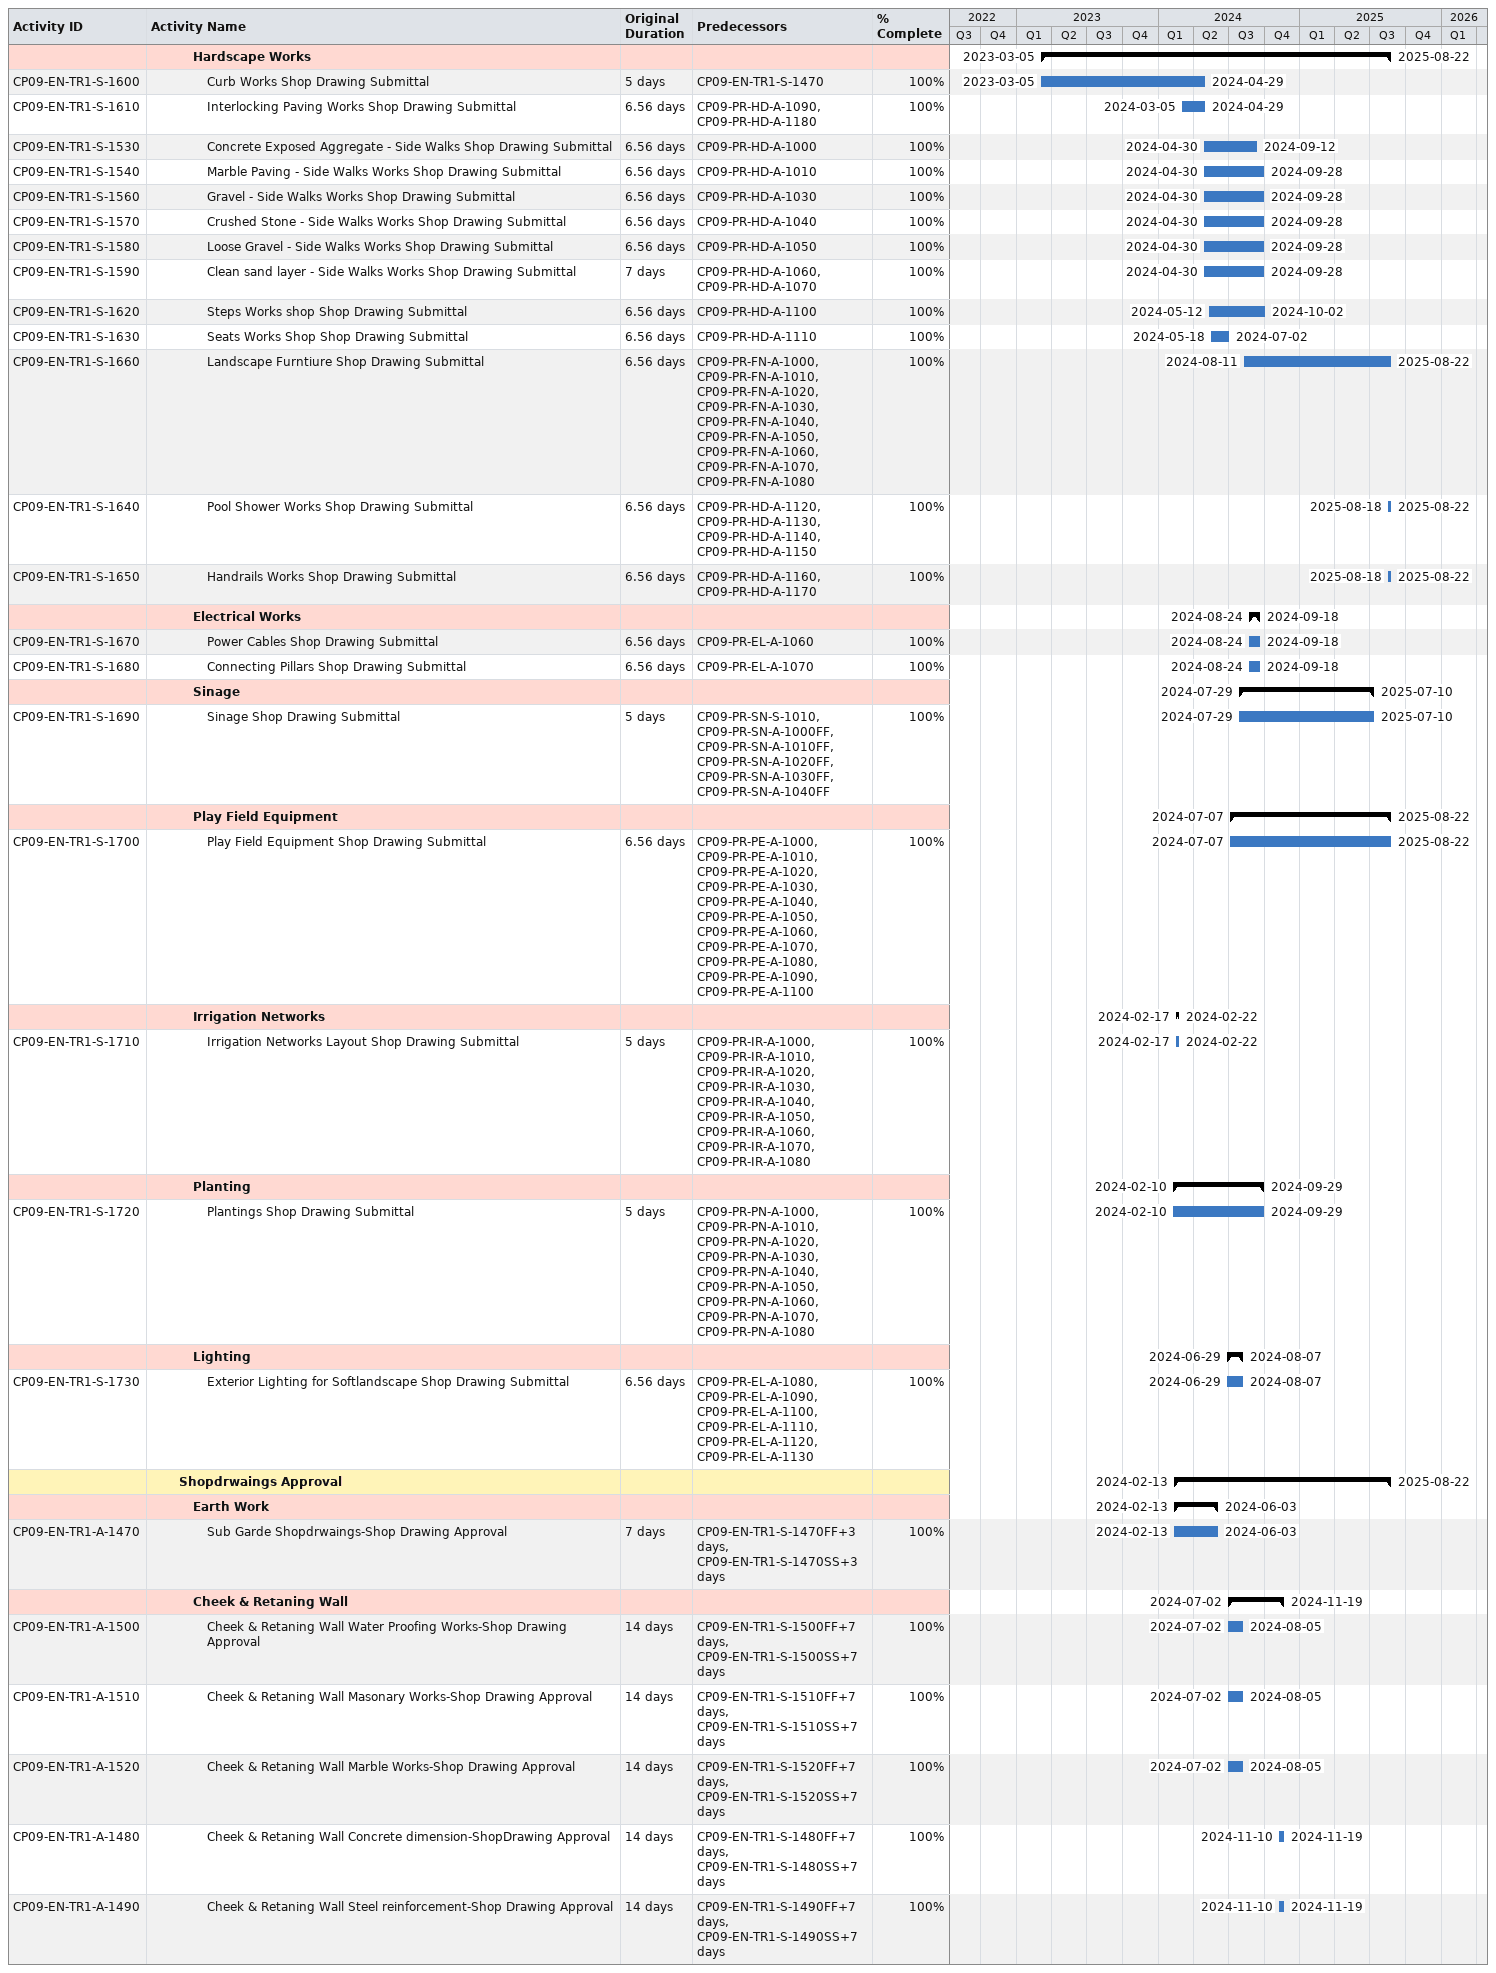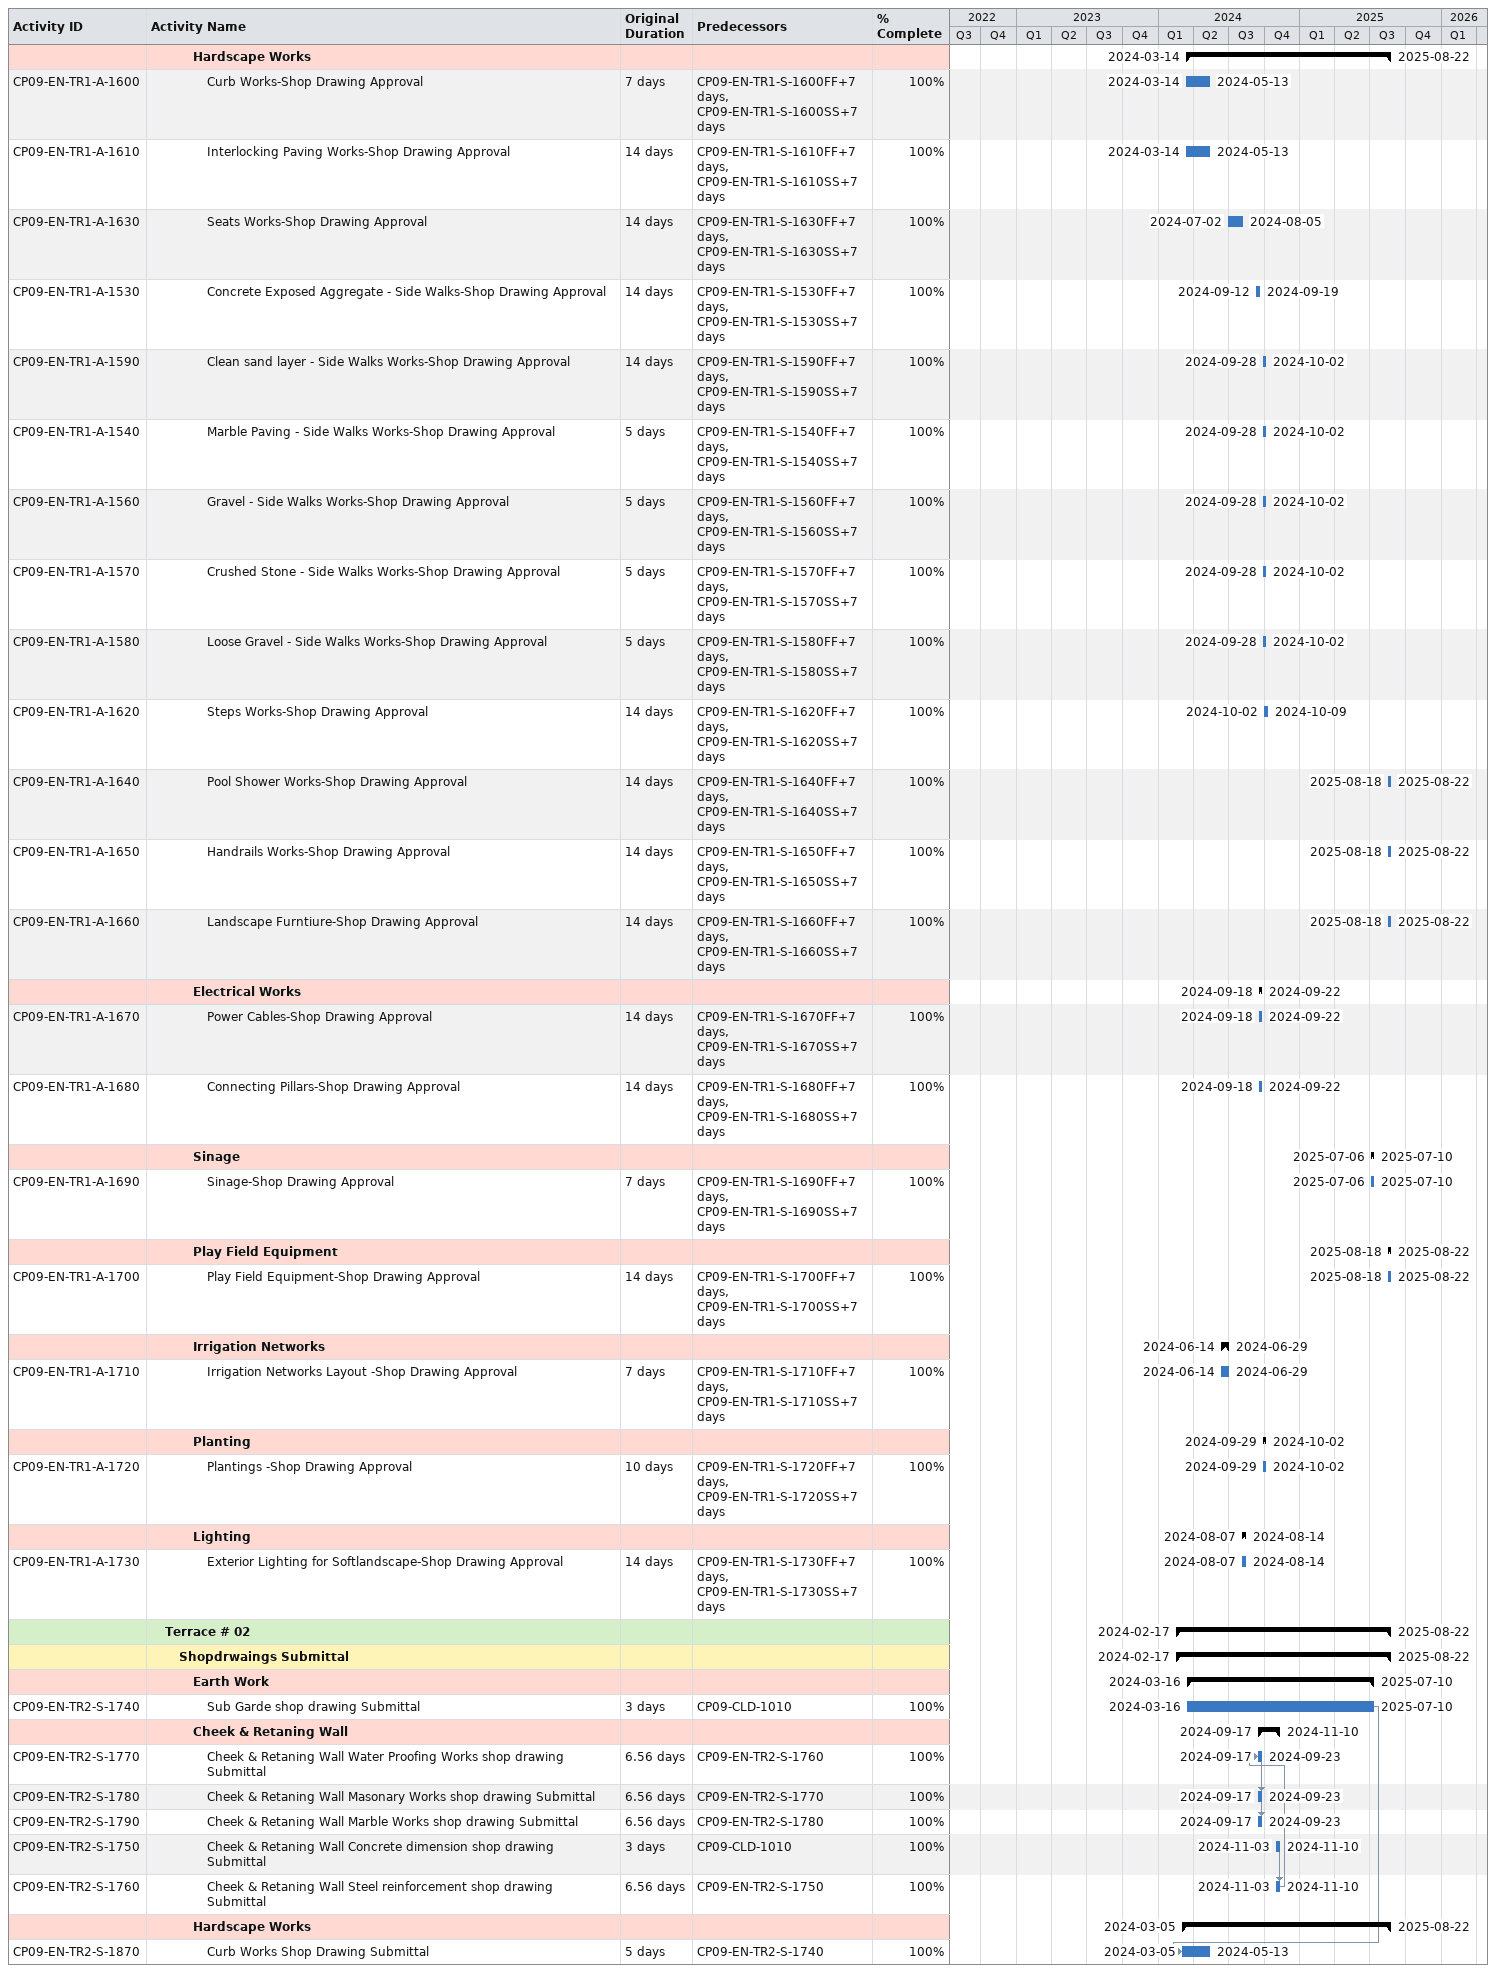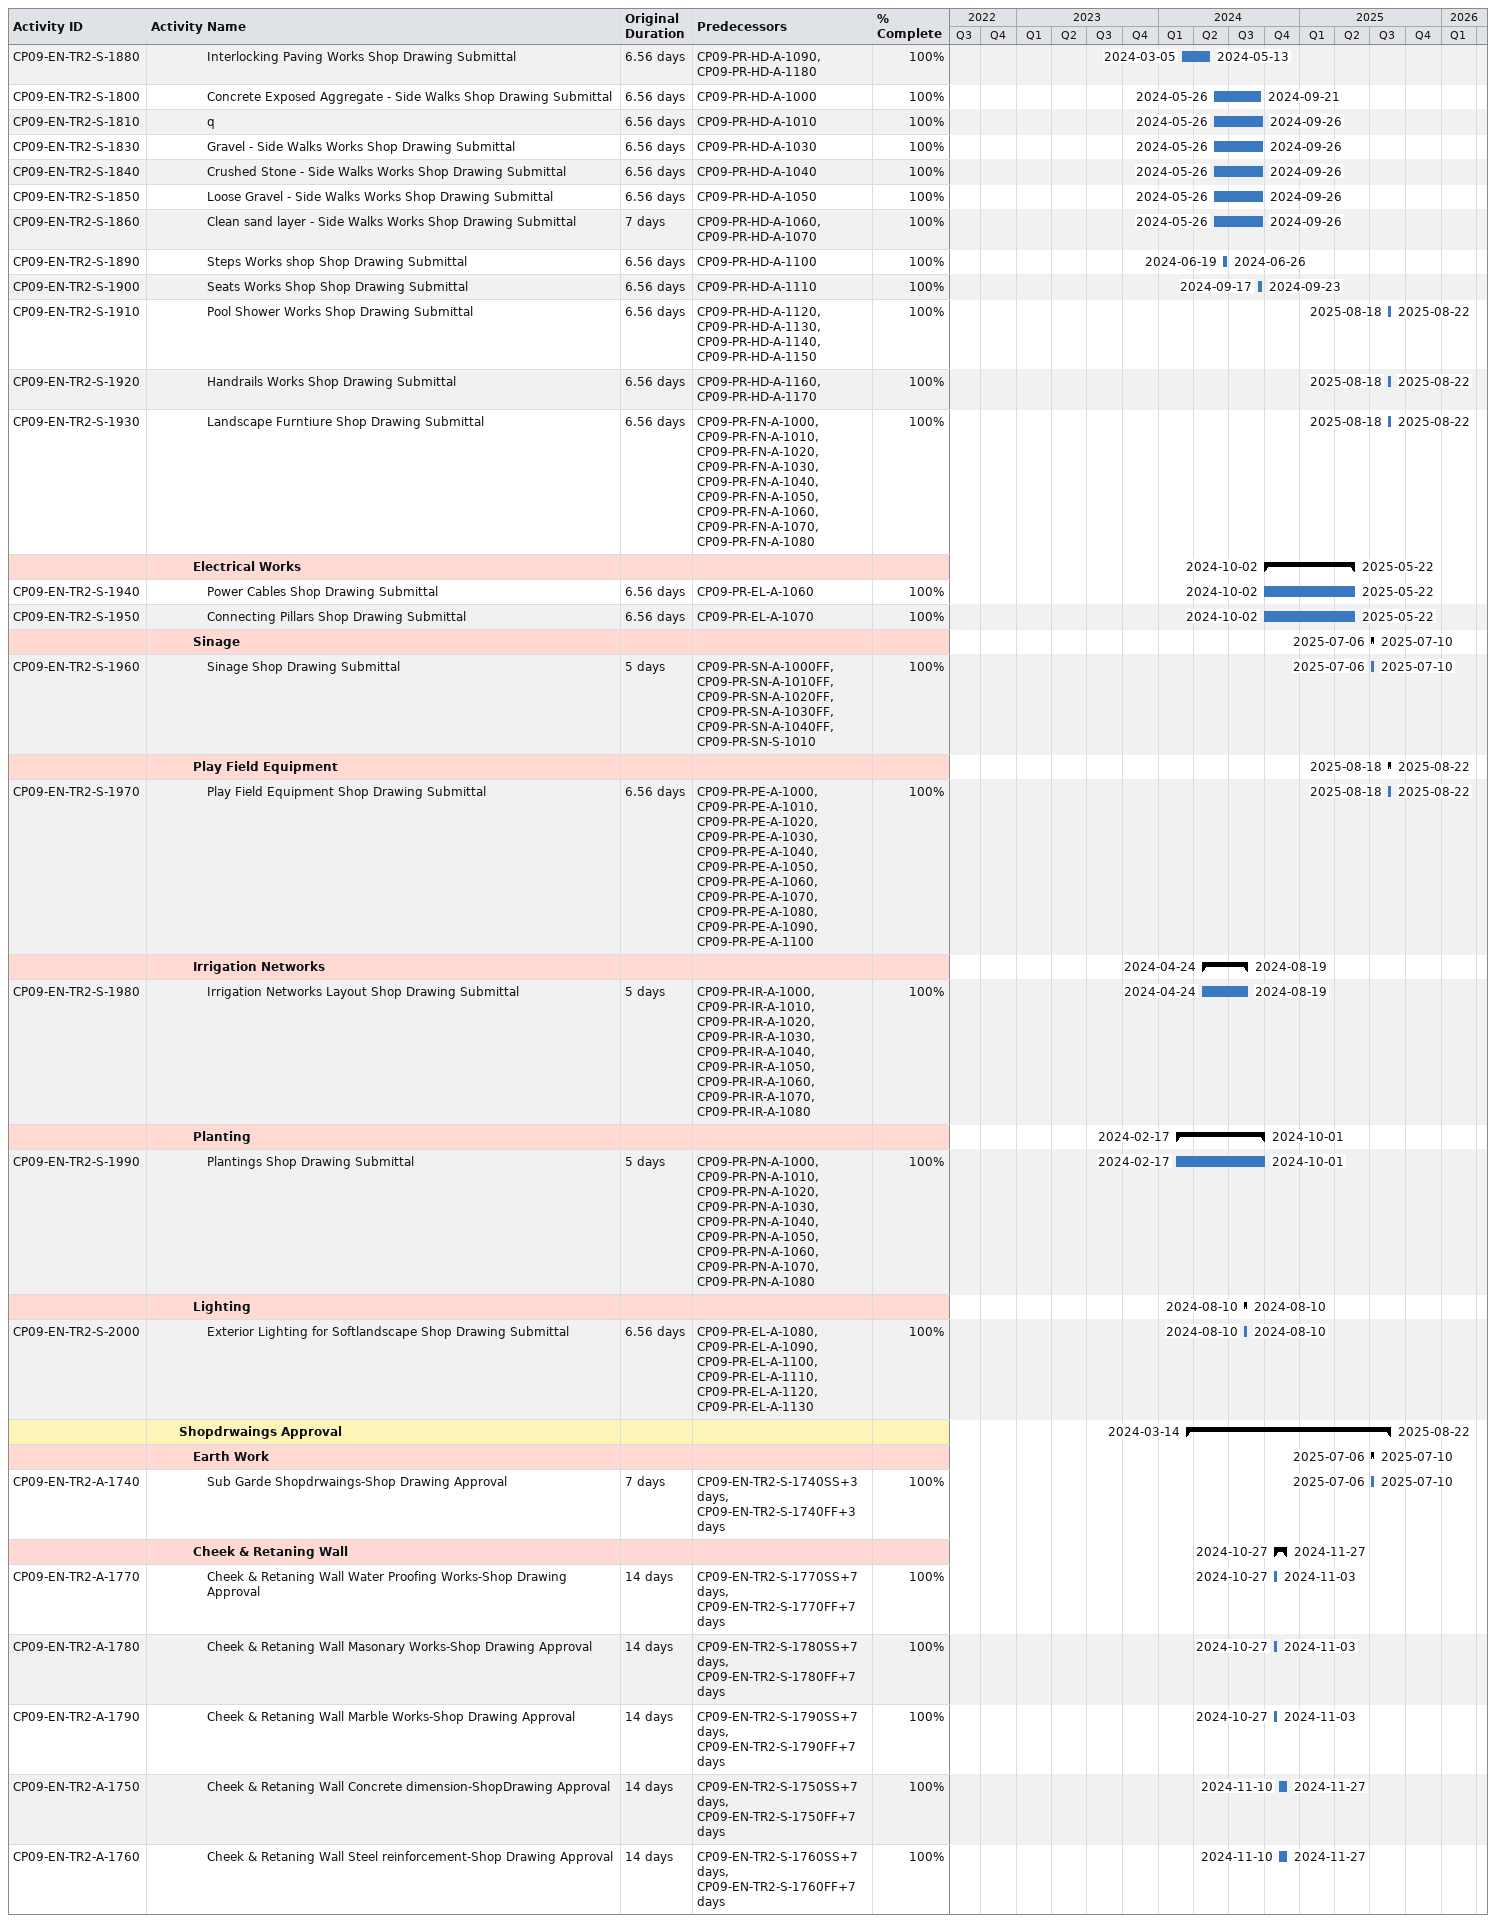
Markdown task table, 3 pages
| ID | Level | Task | Original duration | Start | Finish | Predecessors | % complete |
|---|---|---|---|---|---|---|---|
|  | 4 | **Hardscape Works** |  | 2023-03-05 | 2025-08-22 |  |  |
| CP09-EN-TR1-S-1600 | 5 | Curb Works Shop Drawing Submittal | 5d | 2023-03-05 | 2024-04-29 | CP09-EN-TR1-S-1470 | 100 |
| CP09-EN-TR1-S-1610 | 5 | Interlocking Paving Works Shop Drawing Submittal | 6.56d | 2024-03-05 | 2024-04-29 | CP09-PR-HD-A-1090, CP09-PR-HD-A-1180 | 100 |
| CP09-EN-TR1-S-1530 | 5 | Concrete Exposed Aggregate - Side Walks Shop Drawing Submittal | 6.56d | 2024-04-30 | 2024-09-12 | CP09-PR-HD-A-1000 | 100 |
| CP09-EN-TR1-S-1540 | 5 | Marble Paving - Side Walks Works Shop Drawing Submittal | 6.56d | 2024-04-30 | 2024-09-28 | CP09-PR-HD-A-1010 | 100 |
| CP09-EN-TR1-S-1560 | 5 | Gravel - Side Walks Works Shop Drawing Submittal | 6.56d | 2024-04-30 | 2024-09-28 | CP09-PR-HD-A-1030 | 100 |
| CP09-EN-TR1-S-1570 | 5 | Crushed Stone - Side Walks Works Shop Drawing Submittal | 6.56d | 2024-04-30 | 2024-09-28 | CP09-PR-HD-A-1040 | 100 |
| CP09-EN-TR1-S-1580 | 5 | Loose Gravel - Side Walks Works Shop Drawing Submittal | 6.56d | 2024-04-30 | 2024-09-28 | CP09-PR-HD-A-1050 | 100 |
| CP09-EN-TR1-S-1590 | 5 | Clean sand layer - Side Walks Works Shop Drawing Submittal | 7d | 2024-04-30 | 2024-09-28 | CP09-PR-HD-A-1060, CP09-PR-HD-A-1070 | 100 |
| CP09-EN-TR1-S-1620 | 5 | Steps Works shop Shop Drawing Submittal | 6.56d | 2024-05-12 | 2024-10-02 | CP09-PR-HD-A-1100 | 100 |
| CP09-EN-TR1-S-1630 | 5 | Seats Works Shop Shop Drawing Submittal | 6.56d | 2024-05-18 | 2024-07-02 | CP09-PR-HD-A-1110 | 100 |
| CP09-EN-TR1-S-1660 | 5 | Landscape Furntiure Shop Drawing Submittal | 6.56d | 2024-08-11 | 2025-08-22 | CP09-PR-FN-A-1000, CP09-PR-FN-A-1010, CP09-PR-FN-A-1020, CP09-PR-FN-A-1030, CP09-PR-FN-A-1040, CP09-PR-FN-A-1050, CP09-PR-FN-A-1060, CP09-PR-FN-A-1070, CP09-PR-FN-A-1080 | 100 |
| CP09-EN-TR1-S-1640 | 5 | Pool Shower Works Shop Drawing Submittal | 6.56d | 2025-08-18 | 2025-08-22 | CP09-PR-HD-A-1120, CP09-PR-HD-A-1130, CP09-PR-HD-A-1140, CP09-PR-HD-A-1150 | 100 |
| CP09-EN-TR1-S-1650 | 5 | Handrails Works Shop Drawing Submittal | 6.56d | 2025-08-18 | 2025-08-22 | CP09-PR-HD-A-1160, CP09-PR-HD-A-1170 | 100 |
|  | 4 | **Electrical Works** |  | 2024-08-24 | 2024-09-18 |  |  |
| CP09-EN-TR1-S-1670 | 5 | Power Cables Shop Drawing Submittal | 6.56d | 2024-08-24 | 2024-09-18 | CP09-PR-EL-A-1060 | 100 |
| CP09-EN-TR1-S-1680 | 5 | Connecting Pillars Shop Drawing Submittal | 6.56d | 2024-08-24 | 2024-09-18 | CP09-PR-EL-A-1070 | 100 |
|  | 4 | **Sinage** |  | 2024-07-29 | 2025-07-10 |  |  |
| CP09-EN-TR1-S-1690 | 5 | Sinage Shop Drawing Submittal | 5d | 2024-07-29 | 2025-07-10 | CP09-PR-SN-S-1010, CP09-PR-SN-A-1000FF, CP09-PR-SN-A-1010FF, CP09-PR-SN-A-1020FF, CP09-PR-SN-A-1030FF, CP09-PR-SN-A-1040FF | 100 |
|  | 4 | **Play Field Equipment** |  | 2024-07-07 | 2025-08-22 |  |  |
| CP09-EN-TR1-S-1700 | 5 | Play Field Equipment Shop Drawing Submittal | 6.56d | 2024-07-07 | 2025-08-22 | CP09-PR-PE-A-1000, CP09-PR-PE-A-1010, CP09-PR-PE-A-1020, CP09-PR-PE-A-1030, CP09-PR-PE-A-1040, CP09-PR-PE-A-1050, CP09-PR-PE-A-1060, CP09-PR-PE-A-1070, CP09-PR-PE-A-1080, CP09-PR-PE-A-1090, CP09-PR-PE-A-1100 | 100 |
|  | 4 | **Irrigation Networks** |  | 2024-02-17 | 2024-02-22 |  |  |
| CP09-EN-TR1-S-1710 | 5 | Irrigation Networks Layout Shop Drawing Submittal | 5d | 2024-02-17 | 2024-02-22 | CP09-PR-IR-A-1000, CP09-PR-IR-A-1010, CP09-PR-IR-A-1020, CP09-PR-IR-A-1030, CP09-PR-IR-A-1040, CP09-PR-IR-A-1050, CP09-PR-IR-A-1060, CP09-PR-IR-A-1070, CP09-PR-IR-A-1080 | 100 |
|  | 4 | **Planting** |  | 2024-02-10 | 2024-09-29 |  |  |
| CP09-EN-TR1-S-1720 | 5 | Plantings Shop Drawing Submittal | 5d | 2024-02-10 | 2024-09-29 | CP09-PR-PN-A-1000, CP09-PR-PN-A-1010, CP09-PR-PN-A-1020, CP09-PR-PN-A-1030, CP09-PR-PN-A-1040, CP09-PR-PN-A-1050, CP09-PR-PN-A-1060, CP09-PR-PN-A-1070, CP09-PR-PN-A-1080 | 100 |
|  | 4 | **Lighting** |  | 2024-06-29 | 2024-08-07 |  |  |
| CP09-EN-TR1-S-1730 | 5 | Exterior Lighting for Softlandscape Shop Drawing Submittal | 6.56d | 2024-06-29 | 2024-08-07 | CP09-PR-EL-A-1080, CP09-PR-EL-A-1090, CP09-PR-EL-A-1100, CP09-PR-EL-A-1110, CP09-PR-EL-A-1120, CP09-PR-EL-A-1130 | 100 |
|  | 3 | **Shopdrwaings Approval** |  | 2024-02-13 | 2025-08-22 |  |  |
|  | 4 | **Earth Work** |  | 2024-02-13 | 2024-06-03 |  |  |
| CP09-EN-TR1-A-1470 | 5 | Sub Garde Shopdrwaings-Shop Drawing Approval | 7d | 2024-02-13 | 2024-06-03 | CP09-EN-TR1-S-1470FF+3d, CP09-EN-TR1-S-1470SS+3d | 100 |
|  | 4 | **Cheek & Retaning Wall** |  | 2024-07-02 | 2024-11-19 |  |  |
| CP09-EN-TR1-A-1500 | 5 | Cheek & Retaning Wall Water Proofing Works-Shop Drawing Approval | 14d | 2024-07-02 | 2024-08-05 | CP09-EN-TR1-S-1500FF+7d, CP09-EN-TR1-S-1500SS+7d | 100 |
| CP09-EN-TR1-A-1510 | 5 | Cheek & Retaning Wall Masonary Works-Shop Drawing Approval | 14d | 2024-07-02 | 2024-08-05 | CP09-EN-TR1-S-1510FF+7d, CP09-EN-TR1-S-1510SS+7d | 100 |
| CP09-EN-TR1-A-1520 | 5 | Cheek & Retaning Wall Marble Works-Shop Drawing Approval | 14d | 2024-07-02 | 2024-08-05 | CP09-EN-TR1-S-1520FF+7d, CP09-EN-TR1-S-1520SS+7d | 100 |
| CP09-EN-TR1-A-1480 | 5 | Cheek & Retaning Wall Concrete dimension-ShopDrawing Approval | 14d | 2024-11-10 | 2024-11-19 | CP09-EN-TR1-S-1480FF+7d, CP09-EN-TR1-S-1480SS+7d | 100 |
| CP09-EN-TR1-A-1490 | 5 | Cheek & Retaning Wall Steel reinforcement-Shop Drawing Approval | 14d | 2024-11-10 | 2024-11-19 | CP09-EN-TR1-S-1490FF+7d, CP09-EN-TR1-S-1490SS+7d | 100 |
|  | 4 | **Hardscape Works** |  | 2024-03-14 | 2025-08-22 |  |  |
| CP09-EN-TR1-A-1600 | 5 | Curb Works-Shop Drawing Approval | 7d | 2024-03-14 | 2024-05-13 | CP09-EN-TR1-S-1600FF+7d, CP09-EN-TR1-S-1600SS+7d | 100 |
| CP09-EN-TR1-A-1610 | 5 | Interlocking Paving Works-Shop Drawing Approval | 14d | 2024-03-14 | 2024-05-13 | CP09-EN-TR1-S-1610FF+7d, CP09-EN-TR1-S-1610SS+7d | 100 |
| CP09-EN-TR1-A-1630 | 5 | Seats Works-Shop Drawing Approval | 14d | 2024-07-02 | 2024-08-05 | CP09-EN-TR1-S-1630FF+7d, CP09-EN-TR1-S-1630SS+7d | 100 |
| CP09-EN-TR1-A-1530 | 5 | Concrete Exposed Aggregate - Side Walks-Shop Drawing Approval | 14d | 2024-09-12 | 2024-09-19 | CP09-EN-TR1-S-1530FF+7d, CP09-EN-TR1-S-1530SS+7d | 100 |
| CP09-EN-TR1-A-1590 | 5 | Clean sand layer - Side Walks Works-Shop Drawing Approval | 14d | 2024-09-28 | 2024-10-02 | CP09-EN-TR1-S-1590FF+7d, CP09-EN-TR1-S-1590SS+7d | 100 |
| CP09-EN-TR1-A-1540 | 5 | Marble Paving - Side Walks Works-Shop Drawing Approval | 5d | 2024-09-28 | 2024-10-02 | CP09-EN-TR1-S-1540FF+7d, CP09-EN-TR1-S-1540SS+7d | 100 |
| CP09-EN-TR1-A-1560 | 5 | Gravel - Side Walks Works-Shop Drawing Approval | 5d | 2024-09-28 | 2024-10-02 | CP09-EN-TR1-S-1560FF+7d, CP09-EN-TR1-S-1560SS+7d | 100 |
| CP09-EN-TR1-A-1570 | 5 | Crushed Stone - Side Walks Works-Shop Drawing Approval | 5d | 2024-09-28 | 2024-10-02 | CP09-EN-TR1-S-1570FF+7d, CP09-EN-TR1-S-1570SS+7d | 100 |
| CP09-EN-TR1-A-1580 | 5 | Loose Gravel - Side Walks Works-Shop Drawing Approval | 5d | 2024-09-28 | 2024-10-02 | CP09-EN-TR1-S-1580FF+7d, CP09-EN-TR1-S-1580SS+7d | 100 |
| CP09-EN-TR1-A-1620 | 5 | Steps Works-Shop Drawing Approval | 14d | 2024-10-02 | 2024-10-09 | CP09-EN-TR1-S-1620FF+7d, CP09-EN-TR1-S-1620SS+7d | 100 |
| CP09-EN-TR1-A-1640 | 5 | Pool Shower Works-Shop Drawing Approval | 14d | 2025-08-18 | 2025-08-22 | CP09-EN-TR1-S-1640FF+7d, CP09-EN-TR1-S-1640SS+7d | 100 |
| CP09-EN-TR1-A-1650 | 5 | Handrails Works-Shop Drawing Approval | 14d | 2025-08-18 | 2025-08-22 | CP09-EN-TR1-S-1650FF+7d, CP09-EN-TR1-S-1650SS+7d | 100 |
| CP09-EN-TR1-A-1660 | 5 | Landscape Furntiure-Shop Drawing Approval | 14d | 2025-08-18 | 2025-08-22 | CP09-EN-TR1-S-1660FF+7d, CP09-EN-TR1-S-1660SS+7d | 100 |
|  | 4 | **Electrical Works** |  | 2024-09-18 | 2024-09-22 |  |  |
| CP09-EN-TR1-A-1670 | 5 | Power Cables-Shop Drawing Approval | 14d | 2024-09-18 | 2024-09-22 | CP09-EN-TR1-S-1670FF+7d, CP09-EN-TR1-S-1670SS+7d | 100 |
| CP09-EN-TR1-A-1680 | 5 | Connecting Pillars-Shop Drawing Approval | 14d | 2024-09-18 | 2024-09-22 | CP09-EN-TR1-S-1680FF+7d, CP09-EN-TR1-S-1680SS+7d | 100 |
|  | 4 | **Sinage** |  | 2025-07-06 | 2025-07-10 |  |  |
| CP09-EN-TR1-A-1690 | 5 | Sinage-Shop Drawing Approval | 7d | 2025-07-06 | 2025-07-10 | CP09-EN-TR1-S-1690FF+7d, CP09-EN-TR1-S-1690SS+7d | 100 |
|  | 4 | **Play Field Equipment** |  | 2025-08-18 | 2025-08-22 |  |  |
| CP09-EN-TR1-A-1700 | 5 | Play Field Equipment-Shop Drawing Approval | 14d | 2025-08-18 | 2025-08-22 | CP09-EN-TR1-S-1700FF+7d, CP09-EN-TR1-S-1700SS+7d | 100 |
|  | 4 | **Irrigation Networks** |  | 2024-06-14 | 2024-06-29 |  |  |
| CP09-EN-TR1-A-1710 | 5 | Irrigation Networks Layout -Shop Drawing Approval | 7d | 2024-06-14 | 2024-06-29 | CP09-EN-TR1-S-1710FF+7d, CP09-EN-TR1-S-1710SS+7d | 100 |
|  | 4 | **Planting** |  | 2024-09-29 | 2024-10-02 |  |  |
| CP09-EN-TR1-A-1720 | 5 | Plantings -Shop Drawing Approval | 10d | 2024-09-29 | 2024-10-02 | CP09-EN-TR1-S-1720FF+7d, CP09-EN-TR1-S-1720SS+7d | 100 |
|  | 4 | **Lighting** |  | 2024-08-07 | 2024-08-14 |  |  |
| CP09-EN-TR1-A-1730 | 5 | Exterior Lighting for Softlandscape-Shop Drawing Approval | 14d | 2024-08-07 | 2024-08-14 | CP09-EN-TR1-S-1730FF+7d, CP09-EN-TR1-S-1730SS+7d | 100 |
|  | 2 | **Terrace # 02** |  | 2024-02-17 | 2025-08-22 |  |  |
|  | 3 | **Shopdrwaings Submittal** |  | 2024-02-17 | 2025-08-22 |  |  |
|  | 4 | **Earth Work** |  | 2024-03-16 | 2025-07-10 |  |  |
| CP09-EN-TR2-S-1740 | 5 | Sub Garde shop drawing Submittal | 3d | 2024-03-16 | 2025-07-10 | CP09-CLD-1010 | 100 |
|  | 4 | **Cheek & Retaning Wall** |  | 2024-09-17 | 2024-11-10 |  |  |
| CP09-EN-TR2-S-1770 | 5 | Cheek & Retaning Wall Water Proofing Works shop drawing Submittal | 6.56d | 2024-09-17 | 2024-09-23 | CP09-EN-TR2-S-1760 | 100 |
| CP09-EN-TR2-S-1780 | 5 | Cheek & Retaning Wall Masonary Works shop drawing Submittal | 6.56d | 2024-09-17 | 2024-09-23 | CP09-EN-TR2-S-1770 | 100 |
| CP09-EN-TR2-S-1790 | 5 | Cheek & Retaning Wall Marble Works shop drawing Submittal | 6.56d | 2024-09-17 | 2024-09-23 | CP09-EN-TR2-S-1780 | 100 |
| CP09-EN-TR2-S-1750 | 5 | Cheek & Retaning Wall Concrete dimension shop drawing Submittal | 3d | 2024-11-03 | 2024-11-10 | CP09-CLD-1010 | 100 |
| CP09-EN-TR2-S-1760 | 5 | Cheek & Retaning Wall Steel reinforcement shop drawing Submittal | 6.56d | 2024-11-03 | 2024-11-10 | CP09-EN-TR2-S-1750 | 100 |
|  | 4 | **Hardscape Works** |  | 2024-03-05 | 2025-08-22 |  |  |
| CP09-EN-TR2-S-1870 | 5 | Curb Works Shop Drawing Submittal | 5d | 2024-03-05 | 2024-05-13 | CP09-EN-TR2-S-1740 | 100 |
| CP09-EN-TR2-S-1880 | 5 | Interlocking Paving Works Shop Drawing Submittal | 6.56d | 2024-03-05 | 2024-05-13 | CP09-PR-HD-A-1090, CP09-PR-HD-A-1180 | 100 |
| CP09-EN-TR2-S-1800 | 5 | Concrete Exposed Aggregate - Side Walks Shop Drawing Submittal | 6.56d | 2024-05-26 | 2024-09-21 | CP09-PR-HD-A-1000 | 100 |
| CP09-EN-TR2-S-1810 | 5 | q | 6.56d | 2024-05-26 | 2024-09-26 | CP09-PR-HD-A-1010 | 100 |
| CP09-EN-TR2-S-1830 | 5 | Gravel - Side Walks Works Shop Drawing Submittal | 6.56d | 2024-05-26 | 2024-09-26 | CP09-PR-HD-A-1030 | 100 |
| CP09-EN-TR2-S-1840 | 5 | Crushed Stone - Side Walks Works Shop Drawing Submittal | 6.56d | 2024-05-26 | 2024-09-26 | CP09-PR-HD-A-1040 | 100 |
| CP09-EN-TR2-S-1850 | 5 | Loose Gravel - Side Walks Works Shop Drawing Submittal | 6.56d | 2024-05-26 | 2024-09-26 | CP09-PR-HD-A-1050 | 100 |
| CP09-EN-TR2-S-1860 | 5 | Clean sand layer - Side Walks Works Shop Drawing Submittal | 7d | 2024-05-26 | 2024-09-26 | CP09-PR-HD-A-1060, CP09-PR-HD-A-1070 | 100 |
| CP09-EN-TR2-S-1890 | 5 | Steps Works shop Shop Drawing Submittal | 6.56d | 2024-06-19 | 2024-06-26 | CP09-PR-HD-A-1100 | 100 |
| CP09-EN-TR2-S-1900 | 5 | Seats Works Shop Shop Drawing Submittal | 6.56d | 2024-09-17 | 2024-09-23 | CP09-PR-HD-A-1110 | 100 |
| CP09-EN-TR2-S-1910 | 5 | Pool Shower Works Shop Drawing Submittal | 6.56d | 2025-08-18 | 2025-08-22 | CP09-PR-HD-A-1120, CP09-PR-HD-A-1130, CP09-PR-HD-A-1140, CP09-PR-HD-A-1150 | 100 |
| CP09-EN-TR2-S-1920 | 5 | Handrails Works Shop Drawing Submittal | 6.56d | 2025-08-18 | 2025-08-22 | CP09-PR-HD-A-1160, CP09-PR-HD-A-1170 | 100 |
| CP09-EN-TR2-S-1930 | 5 | Landscape Furntiure Shop Drawing Submittal | 6.56d | 2025-08-18 | 2025-08-22 | CP09-PR-FN-A-1000, CP09-PR-FN-A-1010, CP09-PR-FN-A-1020, CP09-PR-FN-A-1030, CP09-PR-FN-A-1040, CP09-PR-FN-A-1050, CP09-PR-FN-A-1060, CP09-PR-FN-A-1070, CP09-PR-FN-A-1080 | 100 |
|  | 4 | **Electrical Works** |  | 2024-10-02 | 2025-05-22 |  |  |
| CP09-EN-TR2-S-1940 | 5 | Power Cables Shop Drawing Submittal | 6.56d | 2024-10-02 | 2025-05-22 | CP09-PR-EL-A-1060 | 100 |
| CP09-EN-TR2-S-1950 | 5 | Connecting Pillars Shop Drawing Submittal | 6.56d | 2024-10-02 | 2025-05-22 | CP09-PR-EL-A-1070 | 100 |
|  | 4 | **Sinage** |  | 2025-07-06 | 2025-07-10 |  |  |
| CP09-EN-TR2-S-1960 | 5 | Sinage Shop Drawing Submittal | 5d | 2025-07-06 | 2025-07-10 | CP09-PR-SN-A-1000FF, CP09-PR-SN-A-1010FF, CP09-PR-SN-A-1020FF, CP09-PR-SN-A-1030FF, CP09-PR-SN-A-1040FF, CP09-PR-SN-S-1010 | 100 |
|  | 4 | **Play Field Equipment** |  | 2025-08-18 | 2025-08-22 |  |  |
| CP09-EN-TR2-S-1970 | 5 | Play Field Equipment Shop Drawing Submittal | 6.56d | 2025-08-18 | 2025-08-22 | CP09-PR-PE-A-1000, CP09-PR-PE-A-1010, CP09-PR-PE-A-1020, CP09-PR-PE-A-1030, CP09-PR-PE-A-1040, CP09-PR-PE-A-1050, CP09-PR-PE-A-1060, CP09-PR-PE-A-1070, CP09-PR-PE-A-1080, CP09-PR-PE-A-1090, CP09-PR-PE-A-1100 | 100 |
|  | 4 | **Irrigation Networks** |  | 2024-04-24 | 2024-08-19 |  |  |
| CP09-EN-TR2-S-1980 | 5 | Irrigation Networks Layout Shop Drawing Submittal | 5d | 2024-04-24 | 2024-08-19 | CP09-PR-IR-A-1000, CP09-PR-IR-A-1010, CP09-PR-IR-A-1020, CP09-PR-IR-A-1030, CP09-PR-IR-A-1040, CP09-PR-IR-A-1050, CP09-PR-IR-A-1060, CP09-PR-IR-A-1070, CP09-PR-IR-A-1080 | 100 |
|  | 4 | **Planting** |  | 2024-02-17 | 2024-10-01 |  |  |
| CP09-EN-TR2-S-1990 | 5 | Plantings Shop Drawing Submittal | 5d | 2024-02-17 | 2024-10-01 | CP09-PR-PN-A-1000, CP09-PR-PN-A-1010, CP09-PR-PN-A-1020, CP09-PR-PN-A-1030, CP09-PR-PN-A-1040, CP09-PR-PN-A-1050, CP09-PR-PN-A-1060, CP09-PR-PN-A-1070, CP09-PR-PN-A-1080 | 100 |
|  | 4 | **Lighting** |  | 2024-08-10 | 2024-08-10 |  |  |
| CP09-EN-TR2-S-2000 | 5 | Exterior Lighting for Softlandscape Shop Drawing Submittal | 6.56d | 2024-08-10 | 2024-08-10 | CP09-PR-EL-A-1080, CP09-PR-EL-A-1090, CP09-PR-EL-A-1100, CP09-PR-EL-A-1110, CP09-PR-EL-A-1120, CP09-PR-EL-A-1130 | 100 |
|  | 3 | **Shopdrwaings Approval** |  | 2024-03-14 | 2025-08-22 |  |  |
|  | 4 | **Earth Work** |  | 2025-07-06 | 2025-07-10 |  |  |
| CP09-EN-TR2-A-1740 | 5 | Sub Garde Shopdrwaings-Shop Drawing Approval | 7d | 2025-07-06 | 2025-07-10 | CP09-EN-TR2-S-1740SS+3d, CP09-EN-TR2-S-1740FF+3d | 100 |
|  | 4 | **Cheek & Retaning Wall** |  | 2024-10-27 | 2024-11-27 |  |  |
| CP09-EN-TR2-A-1770 | 5 | Cheek & Retaning Wall Water Proofing Works-Shop Drawing Approval | 14d | 2024-10-27 | 2024-11-03 | CP09-EN-TR2-S-1770SS+7d, CP09-EN-TR2-S-1770FF+7d | 100 |
| CP09-EN-TR2-A-1780 | 5 | Cheek & Retaning Wall Masonary Works-Shop Drawing Approval | 14d | 2024-10-27 | 2024-11-03 | CP09-EN-TR2-S-1780SS+7d, CP09-EN-TR2-S-1780FF+7d | 100 |
| CP09-EN-TR2-A-1790 | 5 | Cheek & Retaning Wall Marble Works-Shop Drawing Approval | 14d | 2024-10-27 | 2024-11-03 | CP09-EN-TR2-S-1790SS+7d, CP09-EN-TR2-S-1790FF+7d | 100 |
| CP09-EN-TR2-A-1750 | 5 | Cheek & Retaning Wall Concrete dimension-ShopDrawing Approval | 14d | 2024-11-10 | 2024-11-27 | CP09-EN-TR2-S-1750SS+7d, CP09-EN-TR2-S-1750FF+7d | 100 |
| CP09-EN-TR2-A-1760 | 5 | Cheek & Retaning Wall Steel reinforcement-Shop Drawing Approval | 14d | 2024-11-10 | 2024-11-27 | CP09-EN-TR2-S-1760SS+7d, CP09-EN-TR2-S-1760FF+7d | 100 |
